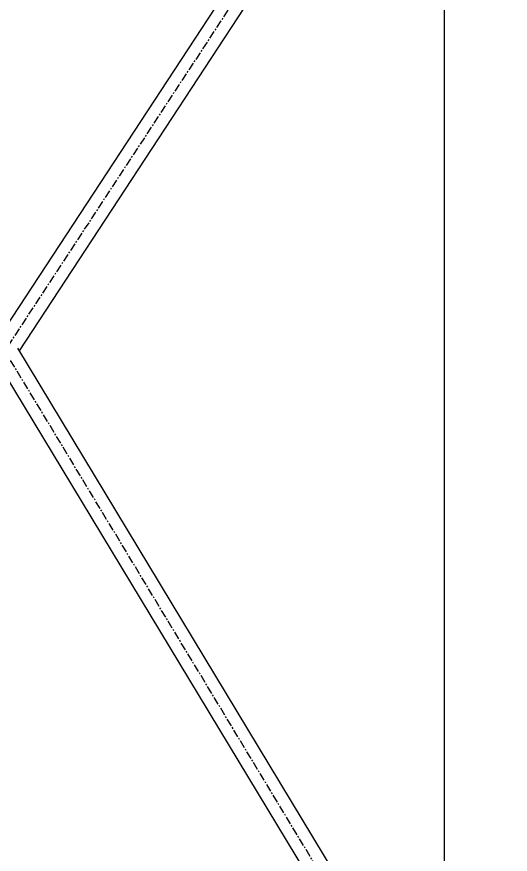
# Model space of a CAD drawing. Header units: millimetres. Extents: x 5143 to 30813, y 232 to 21408.
# Drawn here: x 22396 to 22890, y 16090 to 16928 of the extents above; entities that cross this region are included whole.
import ezdxf

# ---------------------------------------------------------------- set-up
doc = ezdxf.new("R2010")
doc.units = ezdxf.units.MM
doc.header["$LTSCALE"] = 0.25
doc.linetypes.add('CENTER', pattern=[50.8, 31.75, -6.35, 6.35, -6.35])
doc.linetypes.add('XKITLINE00', pattern=[0])

msp = doc.modelspace()

# ---------------------------------------------------------------- linework, layer by layer
at = {"color": 8, "linetype": 'CENTER'}
for p, q in [((22900, 15740.27), (21825, 17519.98)), ((22900, 17380.27), (21825, 15740.28))]:
    msp.add_line(p, q, dxfattribs=at)
at = {"color": 8, "linetype": 'XKITLINE00'}
for p, q in [((22823.85, 17286.32), (22384.88, 16616.64)), ((22823.8, 17241.81), (22398.85, 16593.51)), ((22823.8, 17242.18), (22823.8, 16010.75)), ((22397.15, 16596.32), (22823.8, 15889.99)), ((22383.53, 16571.74), (22823.8, 15842.87))]:
    msp.add_line(p, q, dxfattribs=at)

doc.saveas('drawing.dxf')
